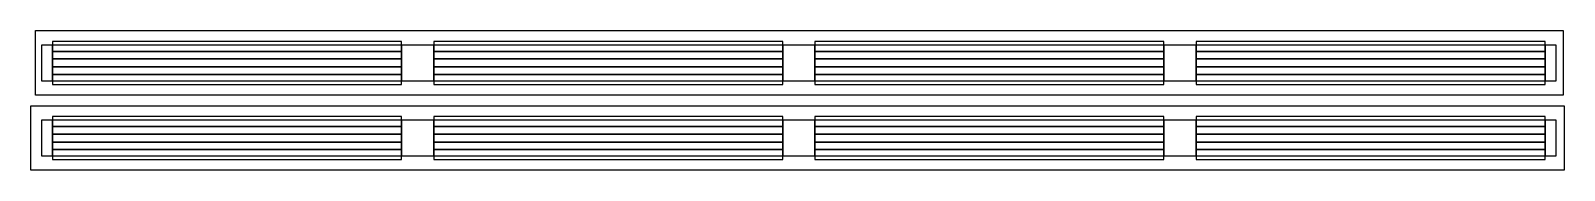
# Model space of a CAD drawing. Extents: x 2187 to 3615, y 1602 to 1732.
import ezdxf

# ---------------------------------------------------------------- set-up
doc = ezdxf.new("R2010")
doc.units = 0
doc.layers.get('0').update_dxf_attribs({"linetype": 'CONTINUOUS'})

msp = doc.modelspace()

# ---------------------------------------------------------------- linework, layer by layer
for points in [[(2191.2, 1732.2), (3613.8, 1732.2), (3613.8, 1672.2), (2191.2, 1672.2)], [(2197, 1719.1), (3607, 1719.1), (3607, 1685.3), (2197, 1685.3)], [(2207, 1682.2), (2532, 1682.2), (2532, 1722.2), (2207, 1722.2)], [(2207, 1719.1), (2532, 1719.1), (2532, 1712.9), (2207, 1712.9)], [(2562, 1682.2), (2887, 1682.2), (2887, 1722.2), (2562, 1722.2)], [(2562, 1719.1), (2887, 1719.1), (2887, 1712.9), (2562, 1712.9)], [(2917, 1682.2), (3242, 1682.2), (3242, 1722.2), (2917, 1722.2)], [(2917, 1719.1), (3242, 1719.1), (3242, 1712.9), (2917, 1712.9)], [(3272, 1682.2), (3597, 1682.2), (3597, 1722.2), (3272, 1722.2)], [(3272, 1719.1), (3597, 1719.1), (3597, 1712.9), (3272, 1712.9)], [(2207, 1712.9), (2532, 1712.9), (2532, 1705.9), (2207, 1705.9)], [(2207, 1705.9), (2532, 1705.9), (2532, 1698.5), (2207, 1698.5)], [(2562, 1712.9), (2887, 1712.9), (2887, 1705.9), (2562, 1705.9)], [(2562, 1705.9), (2887, 1705.9), (2887, 1698.5), (2562, 1698.5)], [(2917, 1712.9), (3242, 1712.9), (3242, 1705.9), (2917, 1705.9)], [(2917, 1705.9), (3242, 1705.9), (3242, 1698.5), (2917, 1698.5)], [(3272, 1712.9), (3597, 1712.9), (3597, 1705.9), (3272, 1705.9)], [(3272, 1705.9), (3597, 1705.9), (3597, 1698.5), (3272, 1698.5)], [(2207, 1698.5), (2532, 1698.5), (2532, 1691.5), (2207, 1691.5)], [(2207, 1691.5), (2532, 1691.5), (2532, 1685.3), (2207, 1685.3)], [(2562, 1698.5), (2887, 1698.5), (2887, 1691.5), (2562, 1691.5)], [(2562, 1691.5), (2887, 1691.5), (2887, 1685.3), (2562, 1685.3)], [(2917, 1698.5), (3242, 1698.5), (3242, 1691.5), (2917, 1691.5)], [(2917, 1691.5), (3242, 1691.5), (3242, 1685.3), (2917, 1685.3)], [(3272, 1698.5), (3597, 1698.5), (3597, 1691.5), (3272, 1691.5)], [(3272, 1691.5), (3597, 1691.5), (3597, 1685.3), (3272, 1685.3)], [(2186.7, 1662.2), (3614.8, 1662.2), (3614.8, 1602.2), (2186.7, 1602.2)], [(2197, 1649.1), (3607, 1649.1), (3607, 1615.3), (2197, 1615.3)], [(2207, 1612.2), (2532, 1612.2), (2532, 1652.2), (2207, 1652.2)], [(2207, 1649.1), (2532, 1649.1), (2532, 1642.9), (2207, 1642.9)], [(2207, 1642.9), (2532, 1642.9), (2532, 1635.9), (2207, 1635.9)], [(2562, 1612.2), (2887, 1612.2), (2887, 1652.2), (2562, 1652.2)], [(2562, 1649.1), (2887, 1649.1), (2887, 1642.9), (2562, 1642.9)], [(2562, 1642.9), (2887, 1642.9), (2887, 1635.9), (2562, 1635.9)], [(2917, 1612.2), (3242, 1612.2), (3242, 1652.2), (2917, 1652.2)], [(2917, 1649.1), (3242, 1649.1), (3242, 1642.9), (2917, 1642.9)], [(2917, 1642.9), (3242, 1642.9), (3242, 1635.9), (2917, 1635.9)], [(3272, 1612.2), (3597, 1612.2), (3597, 1652.2), (3272, 1652.2)], [(3272, 1649.1), (3597, 1649.1), (3597, 1642.9), (3272, 1642.9)], [(3272, 1642.9), (3597, 1642.9), (3597, 1635.9), (3272, 1635.9)], [(2207, 1635.9), (2532, 1635.9), (2532, 1628.5), (2207, 1628.5)], [(2207, 1628.5), (2532, 1628.5), (2532, 1621.5), (2207, 1621.5)], [(2562, 1635.9), (2887, 1635.9), (2887, 1628.5), (2562, 1628.5)], [(2562, 1628.5), (2887, 1628.5), (2887, 1621.5), (2562, 1621.5)], [(2917, 1635.9), (3242, 1635.9), (3242, 1628.5), (2917, 1628.5)], [(2917, 1628.5), (3242, 1628.5), (3242, 1621.5), (2917, 1621.5)], [(3272, 1635.9), (3597, 1635.9), (3597, 1628.5), (3272, 1628.5)], [(3272, 1628.5), (3597, 1628.5), (3597, 1621.5), (3272, 1621.5)], [(2207, 1621.5), (2532, 1621.5), (2532, 1615.3), (2207, 1615.3)], [(2562, 1621.5), (2887, 1621.5), (2887, 1615.3), (2562, 1615.3)], [(2917, 1621.5), (3242, 1621.5), (3242, 1615.3), (2917, 1615.3)], [(3272, 1621.5), (3597, 1621.5), (3597, 1615.3), (3272, 1615.3)]]:
    msp.add_lwpolyline(points, close=True)

doc.saveas('drawing.dxf')
